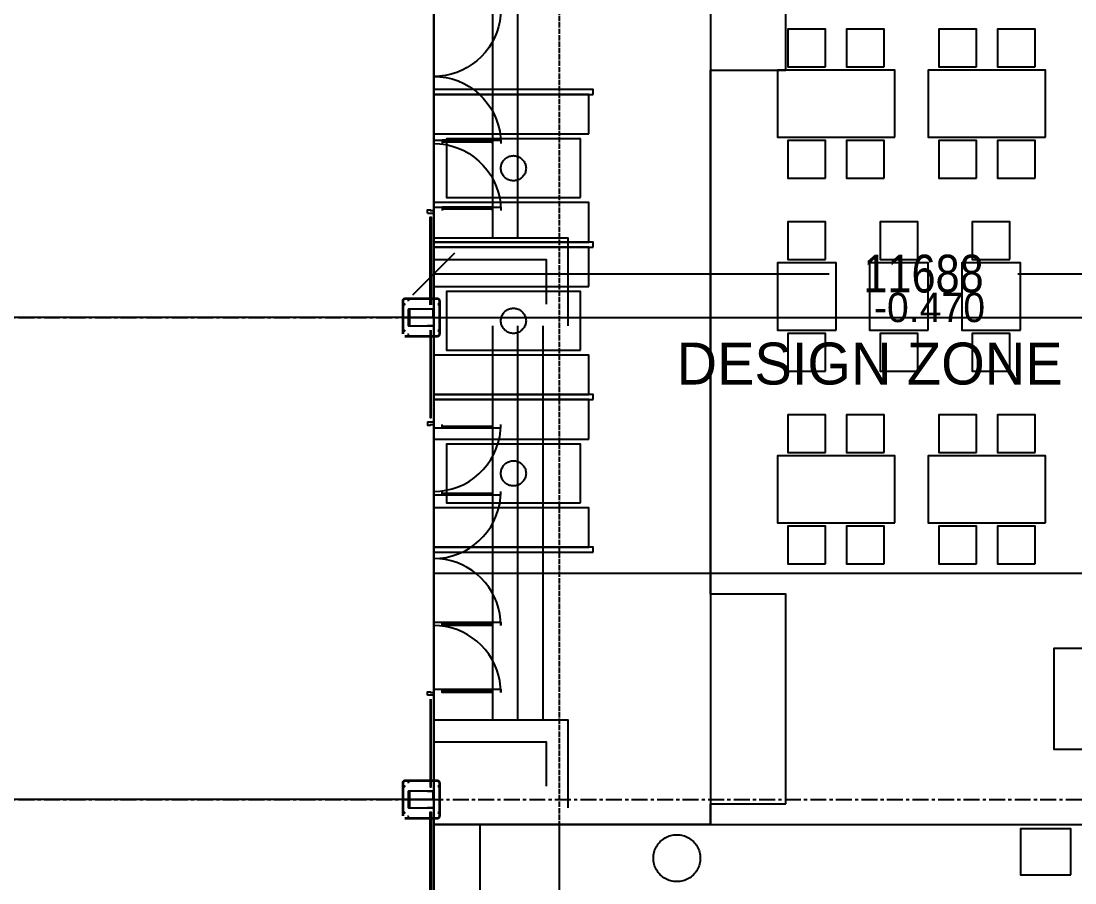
# Model space of a CAD drawing. Header units: millimetres. Extents: x -74219 to 26724, y -11313 to 45223.
# Drawn here: x -4925 to 7650, y 14605 to 24885 of the extents above; entities that cross this region are included whole.
import ezdxf
from ezdxf.enums import TextEntityAlignment as Align

# ---------------------------------------------------------------- set-up
doc = ezdxf.new("R2010")
doc.units = ezdxf.units.MM
doc.linetypes.add('CENTER', pattern=[5.08, 3.175, -0.635, 0.635, -0.635])
doc.linetypes.add('DASHED', pattern=[1.524, 1.27, -0.254])
for name, color, linetype in [('SMK-ABOVE', 5, 'DASHED'), ('SMK-BLDG', 7, 'CONTINUOUS'), ('SMK-DIMS', 7, 'CONTINUOUS'), ('SMK-DOOR', 7, 'CONTINUOUS'), ('SMK-EXIST', 30, 'CONTINUOUS'), ('SMK-GLAZ', 5, 'CONTINUOUS'), ('SMK-GRID', 8, 'CENTER'), ('SMK-LEVEL', 7, 'CONTINUOUS'), ('SMK-R10-DECO', 21, 'Continuous'), ('SMK-R10-FURN', 7, 'Continuous'), ('SMK-R10-PLANT', 3, 'Continuous'), ('SMK-R10-ROOF', 34, 'Continuous'), ('SMK-R10-SERV', 4, 'Continuous'), ('SMK-R10-STEPS', 8, 'Continuous'), ('SMK-STEPS', 30, 'CONTINUOUS'), ('SMK-TEXT', 7, 'CONTINUOUS'), ('SMK-ZONE', 3, 'CONTINUOUS')]:
    doc.layers.add(name, color=color, linetype=linetype)
doc.styles.add('OpenSansCondensed-Light', font='OpenSansCondensed-Light.ttf')
doc.dimstyles.new('SMK200', dxfattribs={"dimtxt": 450, "dimasz": 300, "dimexe": 200, "dimexo": 200, "dimgap": 100, "dimtad": 1, "dimdec": 0, "dimtsz": 250, "dimcen": 2.5, "dimazin": 3, "dimtfac": 1, "dimtmove": 0, "dimatfit": 3})

# ---------------------------------------------------------------- blocks, each defined once
blk = doc.blocks.new('_OBLIQUE')
at = {"color": 0, "linetype": 'BYBLOCK'}
blk.add_line((-0.5, -0.5), (0.5, 0.5), dxfattribs=at)
blk = doc.blocks.new('*D3')
for p, q in [((-200, 15600), (-10800, 15600)), ((-10600, 13625), (-10600, 15600)), ((-10600, 9850), (-10600, 11825)), ((-200, 9850), (-10800, 9850))]:
    blk.add_line(p, q)
at = {"layer": 'Defpoints'}
for p in [(0, 15600), (-10600, 9850), (0, 9850)]:
    blk.add_point(p, dxfattribs=at)
at = {"layer": 'SMK-DIMS', "xscale": 500, "yscale": 500, "rotation": 90}
for p in [(-10600, 15600), (-10600, 9850)]:
    blk.add_blockref('_OBLIQUE', p, dxfattribs=at)
at = {"layer": 'SMK-DIMS', "insert": (-10600, 12725), "char_height": 450, "attachment_point": 5, "rotation": 90, "style": 'OpenSansCondensed-Light'}
blk.add_mtext('5750', dxfattribs=at)
blk = doc.blocks.new('*D4')
for p, q in [((-200, 21350), (-10800, 21350)), ((-10600, 19375), (-10600, 21350)), ((-10600, 15600), (-10600, 17575)), ((-200, 15600), (-10800, 15600))]:
    blk.add_line(p, q)
at = {"layer": 'Defpoints'}
for p in [(0, 21350), (-10600, 15600), (0, 15600)]:
    blk.add_point(p, dxfattribs=at)
at = {"layer": 'SMK-DIMS', "xscale": 500, "yscale": 500, "rotation": 90}
for p in [(-10600, 21350), (-10600, 15600)]:
    blk.add_blockref('_OBLIQUE', p, dxfattribs=at)
at = {"layer": 'SMK-DIMS', "insert": (-10600, 18475), "char_height": 450, "attachment_point": 5, "rotation": 90, "style": 'OpenSansCondensed-Light'}
blk.add_mtext('5750', dxfattribs=at)
blk = doc.blocks.new('*D5')
for p, q in [((-200, 27100), (-10800, 27100)), ((-10600, 25125), (-10600, 27100)), ((-10600, 21350), (-10600, 23325)), ((-200, 21350), (-10800, 21350))]:
    blk.add_line(p, q)
at = {"layer": 'Defpoints'}
for p in [(0, 27100), (-10600, 21350), (0, 21350)]:
    blk.add_point(p, dxfattribs=at)
at = {"layer": 'SMK-DIMS', "xscale": 500, "yscale": 500, "rotation": 90}
for p in [(-10600, 27100), (-10600, 21350)]:
    blk.add_blockref('_OBLIQUE', p, dxfattribs=at)
at = {"layer": 'SMK-DIMS', "insert": (-10600, 24225), "char_height": 450, "attachment_point": 5, "rotation": 90, "style": 'OpenSansCondensed-Light'}
blk.add_mtext('5750', dxfattribs=at)
blk = doc.blocks.new('*D9')
for p, q in [((-200, 42340.2), (-12100, 42340.2)), ((-11900, 22295.1), (-11900, 42340.2)), ((-11900, 0), (-11900, 20045.1)), ((-200, 0), (-12100, 0))]:
    blk.add_line(p, q)
at = {"layer": 'Defpoints'}
for p in [(0, 42340.2), (-11900, 0), (0, 0)]:
    blk.add_point(p, dxfattribs=at)
at = {"layer": 'SMK-DIMS', "xscale": 500, "yscale": 500, "rotation": 90}
for p in [(-11900, 42340.2), (-11900, 0)]:
    blk.add_blockref('_OBLIQUE', p, dxfattribs=at)
at = {"layer": 'SMK-DIMS', "insert": (-11900, 21170.1), "char_height": 450, "attachment_point": 5, "rotation": 90, "style": 'OpenSansCondensed-Light'}
blk.add_mtext('42340', dxfattribs=at)
blk = doc.blocks.new('*D11')
for p, q in [((0, 21550), (0, 22070)), ((11688, 21550), (11688, 22070)), ((0, 21870), (4719, 21870)), ((6969, 21870), (11688, 21870))]:
    blk.add_line(p, q)
at = {"layer": 'Defpoints'}
for p in [(0, 21870), (0, 21350), (11688, 21350)]:
    blk.add_point(p, dxfattribs=at)
at = {"layer": 'SMK-DIMS', "xscale": 500, "yscale": 500}
for p in [(0, 21870), (11688, 21870)]:
    blk.add_blockref('_OBLIQUE', p, dxfattribs=at)
at = {"layer": 'SMK-DIMS', "insert": (5844, 21870), "char_height": 450, "attachment_point": 5, "style": 'OpenSansCondensed-Light'}
blk.add_mtext('11688', dxfattribs=at)

msp = doc.modelspace()

# ---------------------------------------------------------------- linework, layer by layer
at = {"layer": 'SMK-ABOVE', "ltscale": 50}
msp.add_lwpolyline([(1501.6, 5300.3), (1501.6, 30800.3), (1497, 30904.9), (1483.4, 31008.7), (1460.7, 31110.9), (1429.2, 31210.7), (1389.2, 31307.4), (1340.8, 31400.3), (1284.6, 31488.6), (1220.8, 31571.6), (1150.1, 31648.8), (1072.9, 31719.5), (989.9, 31783.3), (901.6, 31839.5), (808.7, 31887.9), (712, 31927.9), (612.2, 31959.4), (510, 31982.1), (406.2, 31995.7), (301.6, 32000.3), (-0.4, 32000.3)], dxfattribs=at)
at = {"layer": 'SMK-BLDG'}
for points in [[(-0.4, 32000), (-0.4, 4100)], [(-75.4, 22595), (-0.4, 22595), (-0.4, 21449.8), (-75.4, 21449.8)], [(-300.4, 21249.8), (-0.4, 21249.8), (-0.4, 21449.8), (-300.4, 21449.8)], [(-75.4, 20105), (-0.4, 20105), (-0.4, 21249.8), (-75.4, 21249.8)], [(-75.4, 15700), (-0.4, 15700), (-0.4, 16845), (-75.4, 16845)], [(-300.4, 15499.8), (-0.4, 15499.8), (-0.4, 15699.8), (-300.4, 15699.8)], [(-75.4, 9949.8), (-0.4, 9949.8), (-0.4, 15499.8), (-75.4, 15499.8)]]:
    msp.add_lwpolyline(points, dxfattribs=at)
at = {"layer": 'SMK-DOOR'}
for points in [[(799.6, 25025), (796.5, 24955.3), (787.4, 24886.1), (772.3, 24818), (751.3, 24751.4), (724.6, 24686.9), (692.4, 24625), (654.9, 24566.2), (612.4, 24510.8), (565.3, 24459.3), (513.8, 24412.2), (458.4, 24369.7), (399.6, 24332.2), (337.7, 24300), (273.2, 24273.3), (206.6, 24252.3), (138.5, 24237.2), (69.3, 24228.1), (-0.4, 24225)], [(-0.4, 24225), (73.4, 24221.6), (146.6, 24211.4), (218.5, 24194.5), (288.6, 24171), (356.2, 24141.2), (420.7, 24105.2), (481.7, 24063.4), (538.5, 24016.2), (590.8, 23964), (638, 23907.1), (679.8, 23846.2), (715.7, 23781.6), (745.6, 23714), (769, 23644), (786, 23572), (796.2, 23498.8), (799.6, 23425)], [(-0.4, 23425), (-0.4, 23465), (799.6, 23465), (799.6, 23425)], [(-0.4, 23425), (73.4, 23421.6), (146.6, 23411.4), (218.5, 23394.5), (288.6, 23371), (356.2, 23341.2), (420.7, 23305.2), (481.7, 23263.4), (538.5, 23216.2), (590.8, 23164), (638, 23107.1), (679.8, 23046.2), (715.7, 22981.6), (745.6, 22914), (769, 22844), (786, 22772), (796.2, 22698.8), (799.6, 22625)], [(699.6, 23425), (699.6, 23465), (99.6, 23465), (99.6, 23425)], [(99.6, 23445), (699.6, 23445)], [(-0.4, 22625), (-0.4, 22665), (799.6, 22665), (799.6, 22625)], [(699.6, 22625), (699.6, 22665), (99.6, 22665), (99.6, 22625)], [(99.6, 22645), (699.6, 22645)], [(-75.4, 22595), (-75.4, 22635), (-40.4, 22635), (-40.4, 22625), (-0.4, 22625), (-0.4, 22595)], [(-75.4, 20105), (-75.4, 20065), (-40.4, 20065), (-40.4, 20075), (-0.4, 20075), (-0.4, 20105)], [(-0.4, 20075), (-0.4, 20035), (799.6, 20035), (799.6, 20075)], [(-0.4, 19275), (73.4, 19278.4), (146.6, 19288.6), (218.5, 19305.6), (288.6, 19329), (356.2, 19358.9), (420.7, 19394.9), (481.7, 19436.6), (538.5, 19483.8), (590.8, 19536.1), (638, 19592.9), (679.8, 19653.9), (715.7, 19718.4), (745.6, 19786), (769, 19856.1), (786, 19928), (796.2, 20001.2), (799.6, 20075)], [(699.6, 20075), (699.6, 20035), (99.6, 20035), (99.6, 20075)], [(99.6, 20055), (699.6, 20055)], [(-0.4, 19275), (-0.4, 19235), (799.6, 19235), (799.6, 19275)], [(-0.4, 18475), (73.4, 18478.4), (146.6, 18488.6), (218.5, 18505.6), (288.6, 18529), (356.2, 18558.9), (420.7, 18594.9), (481.7, 18636.6), (538.5, 18683.8), (590.8, 18736.1), (638, 18792.9), (679.8, 18853.9), (715.7, 18918.4), (745.6, 18986), (769, 19056.1), (786, 19128), (796.2, 19201.2), (799.6, 19275)], [(699.6, 19275), (699.6, 19235), (99.6, 19235), (99.6, 19275)], [(99.6, 19255), (699.6, 19255)], [(799.6, 17675), (796.5, 17744.7), (787.4, 17813.9), (772.3, 17882.1), (751.3, 17948.6), (724.6, 18013.1), (692.4, 18075), (654.9, 18133.9), (612.4, 18189.3), (565.3, 18240.7), (513.8, 18287.9), (458.4, 18330.3), (399.6, 18367.8), (337.7, 18400.1), (273.2, 18426.8), (206.6, 18447.8), (138.5, 18462.9), (69.3, 18472), (-0.4, 18475)], [(-0.4, 17675), (-0.4, 17715), (799.6, 17715), (799.6, 17675)], [(799.6, 16875), (796.5, 16944.7), (787.4, 17013.9), (772.3, 17082.1), (751.3, 17148.6), (724.6, 17213.1), (692.4, 17275), (654.9, 17333.9), (612.4, 17389.3), (565.3, 17440.7), (513.8, 17487.9), (458.4, 17530.3), (399.6, 17567.8), (337.7, 17600.1), (273.2, 17626.8), (206.6, 17647.8), (138.5, 17662.9), (69.3, 17672), (-0.4, 17675)], [(699.6, 17715), (699.6, 17675), (99.6, 17675), (99.6, 17715)], [(99.6, 17695), (699.6, 17695)], [(-75.4, 16845), (-75.4, 16885), (-40.4, 16885), (-40.4, 16875), (-0.4, 16875), (-0.4, 16845)], [(-0.4, 16875), (-0.4, 16915), (799.6, 16915), (799.6, 16875)], [(699.6, 16915), (699.6, 16875), (99.6, 16875), (99.6, 16915)], [(99.6, 16895), (699.6, 16895)]]:
    msp.add_lwpolyline(points, dxfattribs=at)
at = {"layer": 'SMK-EXIST'}
for points in [[(699.6, 27312.5), (699.6, 22299.8)], [(999.6, 27312.5), (999.6, 22299.8)], [(-0.4, 21249.8), (-0.4, 22299.8), (1599.6, 22299.8), (1599.6, 21249.8)], [(-0.4, 21509.8), (-0.4, 22039.8), (1339.6, 22039.8), (1339.6, 21509.8)], [(-0.4, 15499.8), (-0.4, 16549.8), (1599.6, 16549.8), (1599.6, 15499.8)], [(-0.4, 15759.8), (-0.4, 16289.8), (1339.6, 16289.8), (1339.6, 15759.8)]]:
    msp.add_lwpolyline(points, dxfattribs=at)
at = {"layer": 'SMK-GLAZ'}
for points in [[(-42.9, 21500), (-42.9, 22545), (-32.9, 22545), (-32.9, 21500)], [(-345.4, 21124.8), (44.6, 21124.8), (47.2, 21124.9), (49.8, 21125.3), (52.4, 21125.8), (54.8, 21126.6), (57.3, 21127.6), (59.6, 21128.8), (61.8, 21130.2), (63.9, 21131.8), (65.8, 21133.6), (67.6, 21135.5), (69.2, 21137.6), (70.6, 21139.8), (71.8, 21142.1), (72.8, 21144.5), (73.6, 21147), (74.1, 21149.6), (74.5, 21152.2), (74.6, 21154.8), (74.6, 21544.8), (74.5, 21547.4), (74.1, 21550), (73.6, 21552.6), (72.8, 21555.1), (71.8, 21557.5), (70.6, 21559.8), (69.2, 21562), (67.6, 21564.1), (65.8, 21566), (63.9, 21567.8), (61.8, 21569.4), (59.6, 21570.8), (57.3, 21572), (54.8, 21573), (52.4, 21573.8), (49.8, 21574.3), (47.2, 21574.7), (44.6, 21574.8), (-345.4, 21574.8), (-348, 21574.7), (-350.6, 21574.3), (-353.2, 21573.8), (-355.7, 21573), (-358.1, 21572), (-360.4, 21570.8), (-362.6, 21569.4), (-364.7, 21567.8), (-366.6, 21566), (-368.4, 21564.1), (-370, 21562), (-371.4, 21559.8), (-372.6, 21557.5), (-373.6, 21555.1), (-374.4, 21552.6), (-375, 21550), (-375.3, 21547.4), (-375.4, 21544.8), (-375.4, 21154.8)], [(-345.4, 21132.8), (44.6, 21132.8), (46.5, 21132.9), (48.4, 21133.1), (50.3, 21133.6), (52.1, 21134.1), (53.9, 21134.9), (55.6, 21135.8), (57.2, 21136.8), (58.7, 21138), (60.1, 21139.2), (61.4, 21140.7), (62.6, 21142.2), (63.6, 21143.8), (64.5, 21145.5), (65.3, 21147.3), (65.8, 21149.1), (66.3, 21151), (66.5, 21152.9), (66.6, 21154.8), (66.6, 21544.8), (66.5, 21546.7), (66.3, 21548.6), (65.8, 21550.5), (65.3, 21552.3), (64.5, 21554.1), (63.6, 21555.8), (62.6, 21557.4), (61.4, 21558.9), (60.1, 21560.4), (58.7, 21561.7), (57.2, 21562.8), (55.6, 21563.9), (53.9, 21564.7), (52.1, 21565.5), (50.3, 21566.1), (48.4, 21566.5), (46.5, 21566.7), (44.6, 21566.8), (-345.4, 21566.8), (-347.3, 21566.7), (-349.2, 21566.5), (-351.1, 21566.1), (-352.9, 21565.5), (-354.7, 21564.7), (-356.4, 21563.9), (-358, 21562.8), (-359.6, 21561.7), (-361, 21560.4), (-362.3, 21558.9), (-363.4, 21557.4), (-364.5, 21555.8), (-365.4, 21554.1), (-366.1, 21552.3), (-366.7, 21550.5), (-367.1, 21548.6), (-367.3, 21546.7), (-367.4, 21544.8), (-367.4, 21154.8)], [(-364.4, 21513.9), (-350.4, 21513.9), (-350.4, 21499.9), (-364.4, 21499.9)], [(-314.4, 21566.8), (-300.4, 21566.8), (-300.4, 21552.8), (-314.4, 21552.8)], [(-250.4, 21566.8), (-250.4, 21574.8)], [(-250.4, 21566.8), (-250.4, 21574.8)], [(-247.4, 21566.8), (-247.4, 21574.8)], [(-247.4, 21566.8), (-247.4, 21574.8)], [(-53.4, 21566.8), (-53.4, 21574.8)], [(-53.4, 21566.8), (-53.4, 21574.8)], [(-50.4, 21566.8), (-50.4, 21574.8)], [(-50.4, 21566.8), (-50.4, 21574.8)], [(13.6, 21566.8), (-0.4, 21566.8), (-0.4, 21552.8), (13.6, 21552.8)], [(49.6, 21513.9), (63.6, 21513.9), (63.6, 21499.9), (49.6, 21499.9)], [(-9.4, 21346.8), (-291.4, 21346.8), (-291.4, 21249.8), (-300.4, 21249.8), (-300.4, 21449.8), (-291.4, 21449.8), (-291.4, 21352.8), (-9.4, 21352.8), (-9.4, 21449.8), (-0.4, 21449.8), (-0.4, 21249.8), (-9.4, 21249.8)], [(66.6, 21449.8), (74.6, 21449.8)], [(66.6, 21446.8), (74.6, 21446.8)], [(66.6, 21252.8), (74.6, 21252.8)], [(-364.4, 21199.8), (-350.4, 21199.8), (-350.4, 21185.8), (-364.4, 21185.8)], [(-314.4, 21132.9), (-300.4, 21132.9), (-300.4, 21146.9), (-314.4, 21146.9)], [(-250.4, 21132.8), (-250.4, 21124.8)], [(-250.4, 21132.8), (-250.4, 21124.8)], [(-247.4, 21132.8), (-247.4, 21124.8)], [(-247.4, 21132.8), (-247.4, 21124.8)], [(-53.4, 21132.8), (-53.4, 21124.8)], [(-53.4, 21132.8), (-53.4, 21124.8)], [(-50.4, 21132.8), (-50.4, 21124.8)], [(-50.4, 21132.8), (-50.4, 21124.8)], [(-42.9, 21200), (-42.9, 20155), (-32.9, 20155), (-32.9, 21200)], [(13.6, 21132.9), (-0.4, 21132.9), (-0.4, 21146.9), (13.6, 21146.9)], [(49.6, 21199.8), (63.6, 21199.8), (63.6, 21185.8), (49.6, 21185.8)], [(66.6, 21249.8), (74.6, 21249.8)], [(-42.9, 16795), (-42.9, 15750), (-32.9, 15750), (-32.9, 16795)], [(-345.4, 15374.8), (44.6, 15374.8), (47.2, 15374.9), (49.8, 15375.3), (52.4, 15375.8), (54.8, 15376.6), (57.3, 15377.6), (59.6, 15378.8), (61.8, 15380.2), (63.9, 15381.8), (65.8, 15383.6), (67.6, 15385.5), (69.2, 15387.6), (70.6, 15389.8), (71.8, 15392.1), (72.8, 15394.5), (73.6, 15397), (74.1, 15399.6), (74.5, 15402.2), (74.6, 15404.8), (74.6, 15794.8), (74.5, 15797.4), (74.1, 15800), (73.6, 15802.6), (72.8, 15805.1), (71.8, 15807.5), (70.6, 15809.8), (69.2, 15812), (67.6, 15814.1), (65.8, 15816), (63.9, 15817.8), (61.8, 15819.4), (59.6, 15820.8), (57.3, 15822), (54.8, 15823), (52.4, 15823.8), (49.8, 15824.3), (47.2, 15824.7), (44.6, 15824.8), (-345.4, 15824.8), (-348, 15824.7), (-350.6, 15824.3), (-353.2, 15823.8), (-355.7, 15823), (-358.1, 15822), (-360.4, 15820.8), (-362.6, 15819.4), (-364.7, 15817.8), (-366.6, 15816), (-368.4, 15814.1), (-370, 15812), (-371.4, 15809.8), (-372.6, 15807.5), (-373.6, 15805.1), (-374.4, 15802.6), (-375, 15800), (-375.3, 15797.4), (-375.4, 15794.8), (-375.4, 15404.8)], [(-345.4, 15382.8), (44.6, 15382.8), (46.5, 15382.9), (48.4, 15383.1), (50.3, 15383.6), (52.1, 15384.1), (53.9, 15384.9), (55.6, 15385.8), (57.2, 15386.8), (58.7, 15388), (60.1, 15389.2), (61.4, 15390.7), (62.6, 15392.2), (63.6, 15393.8), (64.5, 15395.5), (65.3, 15397.3), (65.8, 15399.1), (66.3, 15401), (66.5, 15402.9), (66.6, 15404.8), (66.6, 15794.8), (66.5, 15796.7), (66.3, 15798.6), (65.8, 15800.5), (65.3, 15802.3), (64.5, 15804.1), (63.6, 15805.8), (62.6, 15807.4), (61.4, 15808.9), (60.1, 15810.4), (58.7, 15811.7), (57.2, 15812.8), (55.6, 15813.9), (53.9, 15814.7), (52.1, 15815.5), (50.3, 15816.1), (48.4, 15816.5), (46.5, 15816.7), (44.6, 15816.8), (-345.4, 15816.8), (-347.3, 15816.7), (-349.2, 15816.5), (-351.1, 15816.1), (-352.9, 15815.5), (-354.7, 15814.7), (-356.4, 15813.9), (-358, 15812.8), (-359.6, 15811.7), (-361, 15810.4), (-362.3, 15808.9), (-363.4, 15807.4), (-364.5, 15805.8), (-365.4, 15804.1), (-366.1, 15802.3), (-366.7, 15800.5), (-367.1, 15798.6), (-367.3, 15796.7), (-367.4, 15794.8), (-367.4, 15404.8)], [(-364.4, 15763.9), (-350.4, 15763.9), (-350.4, 15749.9), (-364.4, 15749.9)], [(-314.4, 15816.8), (-300.4, 15816.8), (-300.4, 15802.8), (-314.4, 15802.8)], [(-250.4, 15816.8), (-250.4, 15824.8)], [(-250.4, 15816.8), (-250.4, 15824.8)], [(-247.4, 15816.8), (-247.4, 15824.8)], [(-247.4, 15816.8), (-247.4, 15824.8)], [(-53.4, 15816.8), (-53.4, 15824.8)], [(-53.4, 15816.8), (-53.4, 15824.8)], [(-50.4, 15816.8), (-50.4, 15824.8)], [(-50.4, 15816.8), (-50.4, 15824.8)], [(13.6, 15816.8), (-0.4, 15816.8), (-0.4, 15802.8), (13.6, 15802.8)], [(49.6, 15763.9), (63.6, 15763.9), (63.6, 15749.9), (49.6, 15749.9)], [(-9.4, 15596.8), (-291.4, 15596.8), (-291.4, 15499.8), (-300.4, 15499.8), (-300.4, 15699.8), (-291.4, 15699.8), (-291.4, 15602.8), (-9.4, 15602.8), (-9.4, 15699.8), (-0.4, 15699.8), (-0.4, 15499.8), (-9.4, 15499.8)], [(66.6, 15699.8), (74.6, 15699.8)], [(66.6, 15696.8), (74.6, 15696.8)], [(66.6, 15502.8), (74.6, 15502.8)], [(66.6, 15499.8), (74.6, 15499.8)], [(-364.4, 15449.8), (-350.4, 15449.8), (-350.4, 15435.8), (-364.4, 15435.8)], [(-314.4, 15382.9), (-300.4, 15382.9), (-300.4, 15396.9), (-314.4, 15396.9)], [(-250.4, 15382.8), (-250.4, 15374.8)], [(-250.4, 15382.8), (-250.4, 15374.8)], [(-247.4, 15382.8), (-247.4, 15374.8)], [(-247.4, 15382.8), (-247.4, 15374.8)], [(-53.4, 15382.8), (-53.4, 15374.8)], [(-53.4, 15382.8), (-53.4, 15374.8)], [(-50.4, 15382.8), (-50.4, 15374.8)], [(-50.4, 15382.8), (-50.4, 15374.8)], [(-42.9, 9999.8), (-42.9, 15450), (-32.9, 15450), (-32.9, 9999.8)], [(13.6, 15382.9), (-0.4, 15382.9), (-0.4, 15396.9), (13.6, 15396.9)], [(49.6, 15449.8), (63.6, 15449.8), (63.6, 15435.8), (49.6, 15435.8)]]:
    msp.add_lwpolyline(points, dxfattribs=at)
at = {"layer": 'SMK-GRID', "ltscale": 60}
for p, q in [((0, -5600), (0, 44200)), ((-14100, 21350), (15500, 21350)), ((-14100, 15600), (15500, 15600))]:
    msp.add_line(p, q, dxfattribs=at)
at = {"layer": 'SMK-R10-DECO'}
msp.add_lwpolyline([(10560, 16200), (10560, 17400), (7400, 17400), (7400, 16200)], close=True, dxfattribs=at)
at = {"layer": 'SMK-R10-FURN'}
for points in [[(4675, 24340), (4675, 24790), (4225, 24790), (4225, 24340)], [(5375, 24340), (5375, 24790), (4925, 24790), (4925, 24340)], [(6475, 24340), (6475, 24790), (6025, 24790), (6025, 24340)], [(7175, 24340), (7175, 24790), (6725, 24790), (6725, 24340)], [(5500, 23500), (5500, 24300), (4100, 24300), (4100, 23500)], [(7300, 23500), (7300, 24300), (5900, 24300), (5900, 23500)], [(1900, 24010), (1900, 24070), (0, 24070), (0, 24010)], [(1850, 23540), (1850, 24010), (0, 24010), (0, 23540)], [(1750, 22780), (1750, 23480), (150, 23480), (150, 22780)], [(4675, 23010), (4675, 23460), (4225, 23460), (4225, 23010)], [(5375, 23010), (5375, 23460), (4925, 23460), (4925, 23010)], [(6475, 23010), (6475, 23460), (6025, 23460), (6025, 23010)], [(7175, 23010), (7175, 23460), (6725, 23460), (6725, 23010)], [(1100, 23130), (1099.5, 23118.2), (1098.2, 23106.5), (1095.9, 23095), (1092.7, 23083.6), (1088.6, 23072.6), (1083.7, 23061.9), (1077.9, 23051.6), (1071.4, 23041.8), (1064.1, 23032.6), (1056.1, 23023.9), (1047.4, 23015.9), (1038.2, 23008.6), (1028.4, 23002.1), (1018.1, 22996.3), (1007.4, 22991.4), (996.4, 22987.3), (985, 22984.1), (973.5, 22981.8), (961.8, 22980.5), (950, 22980), (938.2, 22980.5), (926.5, 22981.8), (915, 22984.1), (903.6, 22987.3), (892.6, 22991.4), (881.9, 22996.3), (871.6, 23002.1), (861.8, 23008.6), (852.6, 23015.9), (843.9, 23023.9), (835.9, 23032.6), (828.6, 23041.8), (822.1, 23051.6), (816.3, 23061.9), (811.4, 23072.6), (807.3, 23083.6), (804.1, 23095), (801.8, 23106.5), (800.5, 23118.2), (800, 23130), (800.5, 23141.8), (801.8, 23153.5), (804.1, 23165), (807.3, 23176.4), (811.4, 23187.4), (816.3, 23198.1), (822.1, 23208.4), (828.6, 23218.2), (835.9, 23227.4), (843.9, 23236.1), (852.6, 23244.1), (861.8, 23251.4), (871.6, 23257.9), (881.9, 23263.7), (892.6, 23268.6), (903.6, 23272.7), (915, 23275.9), (926.5, 23278.2), (938.2, 23279.5), (950, 23280), (961.8, 23279.5), (973.5, 23278.2), (985, 23275.9), (996.4, 23272.7), (1007.4, 23268.6), (1018.1, 23263.7), (1028.4, 23257.9), (1038.2, 23251.4), (1047.4, 23244.1), (1056.1, 23236.1), (1064.1, 23227.4), (1071.4, 23218.2), (1077.9, 23208.4), (1083.7, 23198.1), (1088.6, 23187.4), (1092.7, 23176.4), (1095.9, 23165), (1098.2, 23153.5), (1099.5, 23141.8)], [(1850, 22250), (1850, 22720), (0, 22720), (0, 22250)], [(4675, 22040), (4675, 22490), (4225, 22490), (4225, 22040)], [(5775, 22040), (5775, 22490), (5325, 22490), (5325, 22040)], [(6875, 22040), (6875, 22490), (6425, 22490), (6425, 22040)], [(1900, 22190), (1900, 22250), (0, 22250), (0, 22190)], [(1850, 21720), (1850, 22190), (0, 22190), (0, 21720)], [(4800, 21200), (4800, 22000), (4100, 22000), (4100, 21200)], [(5900, 21200), (5900, 22000), (5200, 22000), (5200, 21200)], [(7000, 21200), (7000, 22000), (6300, 22000), (6300, 21200)], [(1750, 20960), (1750, 21660), (150, 21660), (150, 20960)], [(1100, 21310), (1099.5, 21298.2), (1098.2, 21286.5), (1095.9, 21275), (1092.7, 21263.6), (1088.6, 21252.6), (1083.7, 21241.9), (1077.9, 21231.6), (1071.4, 21221.8), (1064.1, 21212.6), (1056.1, 21203.9), (1047.4, 21195.9), (1038.2, 21188.6), (1028.4, 21182.1), (1018.1, 21176.3), (1007.4, 21171.4), (996.4, 21167.3), (985, 21164.1), (973.5, 21161.8), (961.8, 21160.5), (950, 21160), (938.2, 21160.5), (926.5, 21161.8), (915, 21164.1), (903.6, 21167.3), (892.6, 21171.4), (881.9, 21176.3), (871.6, 21182.1), (861.8, 21188.6), (852.6, 21195.9), (843.9, 21203.9), (835.9, 21212.6), (828.6, 21221.8), (822.1, 21231.6), (816.3, 21241.9), (811.4, 21252.6), (807.3, 21263.6), (804.1, 21275), (801.8, 21286.5), (800.5, 21298.2), (800, 21310), (800.5, 21321.8), (801.8, 21333.5), (804.1, 21345), (807.3, 21356.4), (811.4, 21367.4), (816.3, 21378.1), (822.1, 21388.4), (828.6, 21398.2), (835.9, 21407.4), (843.9, 21416.1), (852.6, 21424.1), (861.8, 21431.4), (871.6, 21437.9), (881.9, 21443.7), (892.6, 21448.6), (903.6, 21452.7), (915, 21455.9), (926.5, 21458.2), (938.2, 21459.5), (950, 21460), (961.8, 21459.5), (973.5, 21458.2), (985, 21455.9), (996.4, 21452.7), (1007.4, 21448.6), (1018.1, 21443.7), (1028.4, 21437.9), (1038.2, 21431.4), (1047.4, 21424.1), (1056.1, 21416.1), (1064.1, 21407.4), (1071.4, 21398.2), (1077.9, 21388.4), (1083.7, 21378.1), (1088.6, 21367.4), (1092.7, 21356.4), (1095.9, 21345), (1098.2, 21333.5), (1099.5, 21321.8)], [(4675, 20710), (4675, 21160), (4225, 21160), (4225, 20710)], [(5775, 20710), (5775, 21160), (5325, 21160), (5325, 20710)], [(6875, 20710), (6875, 21160), (6425, 21160), (6425, 20710)], [(1850, 20430), (1850, 20900), (0, 20900), (0, 20430)], [(1900, 20370), (1900, 20430), (0, 20430), (0, 20370)], [(1850, 19900), (1850, 20370), (0, 20370), (0, 19900)], [(4675, 19740), (4675, 20190), (4225, 20190), (4225, 19740)], [(5375, 19740), (5375, 20190), (4925, 20190), (4925, 19740)], [(6475, 19740), (6475, 20190), (6025, 20190), (6025, 19740)], [(7175, 19740), (7175, 20190), (6725, 20190), (6725, 19740)], [(1750, 19140), (1750, 19840), (150, 19840), (150, 19140)], [(1100, 19490), (1099.5, 19478.2), (1098.2, 19466.5), (1095.9, 19455), (1092.7, 19443.6), (1088.6, 19432.6), (1083.7, 19421.9), (1077.9, 19411.6), (1071.4, 19401.8), (1064.1, 19392.6), (1056.1, 19383.9), (1047.4, 19375.9), (1038.2, 19368.6), (1028.4, 19362.1), (1018.1, 19356.3), (1007.4, 19351.4), (996.4, 19347.3), (985, 19344.1), (973.5, 19341.8), (961.8, 19340.5), (950, 19340), (938.2, 19340.5), (926.5, 19341.8), (915, 19344.1), (903.6, 19347.3), (892.6, 19351.4), (881.9, 19356.3), (871.6, 19362.1), (861.8, 19368.6), (852.6, 19375.9), (843.9, 19383.9), (835.9, 19392.6), (828.6, 19401.8), (822.1, 19411.6), (816.3, 19421.9), (811.4, 19432.6), (807.3, 19443.6), (804.1, 19455), (801.8, 19466.5), (800.5, 19478.2), (800, 19490), (800.5, 19501.8), (801.8, 19513.5), (804.1, 19525), (807.3, 19536.4), (811.4, 19547.4), (816.3, 19558.1), (822.1, 19568.4), (828.6, 19578.2), (835.9, 19587.4), (843.9, 19596.1), (852.6, 19604.1), (861.8, 19611.4), (871.6, 19617.9), (881.9, 19623.7), (892.6, 19628.6), (903.6, 19632.7), (915, 19635.9), (926.5, 19638.2), (938.2, 19639.5), (950, 19640), (961.8, 19639.5), (973.5, 19638.2), (985, 19635.9), (996.4, 19632.7), (1007.4, 19628.6), (1018.1, 19623.7), (1028.4, 19617.9), (1038.2, 19611.4), (1047.4, 19604.1), (1056.1, 19596.1), (1064.1, 19587.4), (1071.4, 19578.2), (1077.9, 19568.4), (1083.7, 19558.1), (1088.6, 19547.4), (1092.7, 19536.4), (1095.9, 19525), (1098.2, 19513.5), (1099.5, 19501.8)], [(5500, 18900), (5500, 19700), (4100, 19700), (4100, 18900)], [(7300, 18900), (7300, 19700), (5900, 19700), (5900, 18900)], [(1850, 18610), (1850, 19080), (0, 19080), (0, 18610)], [(4675, 18410), (4675, 18860), (4225, 18860), (4225, 18410)], [(5375, 18410), (5375, 18860), (4925, 18860), (4925, 18410)], [(6475, 18410), (6475, 18860), (6025, 18860), (6025, 18410)], [(7175, 18410), (7175, 18860), (6725, 18860), (6725, 18410)], [(1900, 18550), (1900, 18610), (0, 18610), (0, 18550)]]:
    msp.add_lwpolyline(points, close=True, dxfattribs=at)
at = {"layer": 'SMK-R10-PLANT'}
msp.add_lwpolyline([(3180, 14900), (3179.4, 14881.7), (3177.6, 14863.5), (3174.6, 14845.4), (3170.5, 14827.5), (3165.1, 14810), (3158.7, 14792.8), (3151.1, 14776.2), (3142.5, 14760), (3132.8, 14744.4), (3122.1, 14729.5), (3110.5, 14715.4), (3098, 14702), (3084.6, 14689.5), (3070.5, 14677.9), (3055.6, 14667.2), (3040, 14657.5), (3023.8, 14648.9), (3007.2, 14641.3), (2990, 14634.9), (2972.5, 14629.5), (2954.6, 14625.4), (2936.5, 14622.4), (2918.3, 14620.6), (2900, 14620), (2881.7, 14620.6), (2863.5, 14622.4), (2845.4, 14625.4), (2827.5, 14629.5), (2810, 14634.9), (2792.8, 14641.3), (2776.2, 14648.9), (2760, 14657.5), (2744.4, 14667.2), (2729.5, 14677.9), (2715.4, 14689.5), (2702, 14702), (2689.5, 14715.4), (2677.9, 14729.5), (2667.2, 14744.4), (2657.5, 14760), (2648.9, 14776.2), (2641.3, 14792.8), (2634.9, 14810), (2629.5, 14827.5), (2625.4, 14845.4), (2622.4, 14863.5), (2620.6, 14881.7), (2620, 14900), (2620.6, 14918.3), (2622.4, 14936.5), (2625.4, 14954.6), (2629.5, 14972.5), (2634.9, 14990), (2641.3, 15007.2), (2648.9, 15023.8), (2657.5, 15040), (2667.2, 15055.6), (2677.9, 15070.5), (2689.5, 15084.6), (2702, 15098), (2715.4, 15110.5), (2729.5, 15122.1), (2744.4, 15132.8), (2760, 15142.5), (2776.2, 15151.1), (2792.8, 15158.7), (2810, 15165.1), (2827.5, 15170.5), (2845.4, 15174.6), (2863.5, 15177.6), (2881.7, 15179.4), (2900, 15180), (2918.3, 15179.4), (2936.5, 15177.6), (2954.6, 15174.6), (2972.5, 15170.5), (2990, 15165.1), (3007.2, 15158.7), (3023.8, 15151.1), (3040, 15142.5), (3055.6, 15132.8), (3070.5, 15122.1), (3084.6, 15110.5), (3098, 15098), (3110.5, 15084.6), (3122.1, 15070.5), (3132.8, 15055.6), (3142.5, 15040), (3151.1, 15023.8), (3158.7, 15007.2), (3165.1, 14990), (3170.5, 14972.5), (3174.6, 14954.6), (3177.6, 14936.5), (3179.4, 14918.3)], close=True, dxfattribs=at)
at = {"layer": 'SMK-R10-ROOF'}
for p, q in [((0, 21350), (10938.2, 21350)), ((0, 18300), (11238.9, 18300)), ((0, 15300), (11534.6, 15300))]:
    msp.add_line(p, q, dxfattribs=at)
at = {"layer": 'SMK-R10-SERV'}
msp.add_lwpolyline([(7600, 14700), (7600, 15250), (7000, 15250), (7000, 14700)], close=True, dxfattribs=at)
at = {"layer": 'SMK-R10-STEPS'}
for p, q in [((3300, 18050), (3300, 24300)), ((3300, 15300), (3300, 15550)), ((1500, 15300), (3300, 15300))]:
    msp.add_line(p, q, dxfattribs=at)
for points in [[(3300, 28500), (3300, 15300), (0, 15300), (0, 28500), (0, 30900), (2400, 30900), (2400, 28500)], [(4200, 24300), (4200, 25800), (3300, 25800), (3300, 24300)], [(4200, 15550), (4200, 18050), (3300, 18050), (3300, 15550)], [(1500, 14300), (1500, 15300), (550, 15300), (550, 14300)]]:
    msp.add_lwpolyline(points, close=True, dxfattribs=at)
at = {"layer": 'SMK-STEPS'}
for points in [[(699.6, 21249.8), (699.6, 16549.8)], [(999.6, 21249.8), (999.6, 16549.8)], [(1299.6, 21249.8), (1299.6, 16549.8)]]:
    msp.add_lwpolyline(points, dxfattribs=at)
at = {"layer": 'SMK-ZONE'}
msp.add_lwpolyline([(0, 42340.2), (9656.2, 41965.1), (13458.6, 3389.2), (-167.5, 0), (-7250, 0), (-7250, 4100), (0, 4100)], close=True, dxfattribs=at)

# ---------------------------------------------------------------- texts
at = {"layer": 'SMK-LEVEL'}
msp.add_text('-0.470', height=350, dxfattribs=at).set_placement((5251.1, 21294.5))
at = {"layer": 'SMK-TEXT'}
msp.add_text('DESIGN ZONE', height=500, dxfattribs=at).set_placement((5200, 20800), align=Align.MIDDLE_CENTER)

# ---------------------------------------------------------------- dimensions: what is measured, and where the dimension line sits
at = {"layer": 'SMK-DIMS'}
for base, p1, p2, picture, middle in [((-11900, 0), (0, 0), (0, 42340.2), '*D9', (-11900, 21170.1)), ((-10600, 21350), (0, 21350), (0, 27100), '*D5', (-10600, 24225)), ((-10600, 15600), (0, 15600), (0, 21350), '*D4', (-10600, 18475)), ((-10600, 9850), (0, 9850), (0, 15600), '*D3', (-10600, 12725))]:
    dim = msp.add_linear_dim(base=base, p1=p1, p2=p2, angle=90, dimstyle='SMK200', dxfattribs=at)
    dim.commit()
    dim.dimension.update_dxf_attribs({"geometry": picture, "text_midpoint": middle})
dim = msp.add_linear_dim(base=(0, 21870), p1=(0, 21350), p2=(11688, 21350), dimstyle='SMK200', dxfattribs=at)
dim.commit()
dim.dimension.update_dxf_attribs({"geometry": '*D11', "text_midpoint": (5844, 21870)})

doc.saveas('drawing.dxf')
